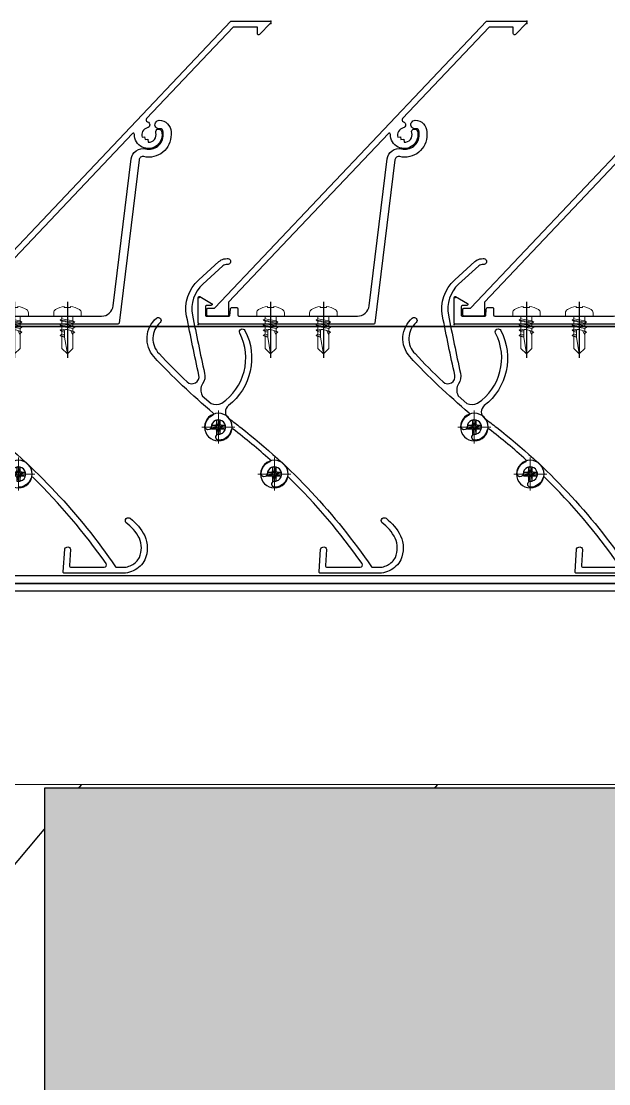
# Model space of a CAD drawing. Header units: millimetres. Extents: x 652937 to 1670132, y 1473552 to 2851037.
# Drawn here: x 781712.3 to 781861.5, y 1493732.6 to 1494002.5 of the extents above; entities that cross this region are included whole.
import ezdxf

# ---------------------------------------------------------------- set-up
doc = ezdxf.new("R2010")
doc.units = ezdxf.units.MM
doc.set_wipeout_variables(frame=1)
doc.linetypes.add('CENTER', pattern=[50.800000000000004, 31.75, -6.35, 6.35, -6.35])
doc.linetypes.add('HIDDEN', pattern=[0.375, 0.25, -0.125])
for name, color, linetype in [('000 - CONCRETE_COL_HATCH_', 7, 'Continuous'), ('000 - CONCRETE_COL_MAIN_COLOR_1', 7, 'Continuous'), ('000 - CONCRETE_COL_WIPEOUT_', 7, 'Continuous'), ('010 - ASPG_ACCESSORIES_MAIN_COLOR_1', 7, 'Continuous'), ('010 - ASPG_EXTR_MAIN_COLOR_2', 7, 'Continuous'), ('010 - ASPG_FRAMING_MAIN_COLOR_2', 7, 'Continuous'), ('010 - ASPG_FRAMING_SUB_COLOR_2', 7, 'Continuous'), ('010 - ASPG_FRAMING_WIPEOUT_', 7, 'Continuous'), ('BOLT & SCREW', 7, 'Continuous'), ('Center Line', 7, 'CENTER'), ('DIM', 7, 'Continuous'), ('TEXT', 7, 'Continuous')]:
    doc.layers.add(name, color=color, linetype=linetype)
doc.layers.add('010 - ASPG_EXTR_DEF_SUB', color=7, linetype='Continuous', plot=False)
for name, color, linetype, lineweight in [('12-GRID', 7, 'CENTER', 13), ('A-WALL', 7, 'Continuous', 25), ('S-230-A-FLOOR', 7, 'Continuous', 9), ('SCREW', 7, 'Continuous', 5)]:
    doc.layers.add(name, color=color, linetype=linetype, lineweight=lineweight)

# ---------------------------------------------------------------- blocks, each defined once
blk = doc.blocks.new('PZG35-9D5')
at = {"layer": 'Center Line', "color": 7}
blk.add_line((1.4210854715202e-14, 3.733653355866409), (1.4210854715202e-14, -10.53404386090006), dxfattribs=at)
at = {"layer": 'SCREW', "color": 7}
for p, q in [((-1.399999999999963, 2.842170943040401e-14), (-1.399999999999963, -1.090192378864657)), ((1.399999999999991, 0), (1.399999999999991, -0.5901923788647139)), ((-1.850000000000009, -1.399999999999977), (1.850000000000037, -0.8999999999999773)), ((-1.850000000000009, -1.399999999999977), (-1.399999999999963, -1.090192378864685)), ((-1.850000000000009, -1.399999999999977), (-1.399999999999963, -1.709807621135297)), ((-1.850000000000009, -2.699999999999989), (1.850000000000037, -2.199999999999989)), ((-1.850000000000009, -2.699999999999989), (-1.399999999999963, -2.390192378864697)), ((-1.399999999999963, -1.090192378864685), (1.399999999999991, -0.5901923788646855)), ((-1.399999999999963, -1.709807621135297), (1.399999999999991, -1.209807621135297)), ((-1.399999999999963, -1.709807621135269), (-1.399999999999963, -2.390192378864697)), ((-1.399999999999963, -2.390192378864697), (1.399999999999991, -1.890192378864697)), ((-1.399999999999963, -3.009807621135309), (1.399999999999991, -2.509807621135309)), ((1.850000000000037, -0.8999999999999773), (1.399999999999991, -0.5901923788646855)), ((1.850000000000037, -0.8999999999999773), (1.399999999999991, -1.209807621135297)), ((1.399999999999991, -1.209807621135269), (1.399999999999991, -1.890192378864725)), ((1.850000000000037, -2.199999999999989), (1.399999999999991, -1.890192378864697)), ((1.850000000000037, -2.199999999999989), (1.399999999999991, -2.509807621135309)), ((1.399999999999991, -2.50980762113528), (1.399999999999991, -3.190192378864708)), ((-1.850000000000009, -2.699999999999989), (-1.399999999999963, -3.009807621135309)), ((-1.850000000000009, -4), (-1.399999999999963, -3.690192378864708)), ((-1.850000000000009, -4), (-0.9911470940920566, -3.883938796498938)), ((-1.850000000000009, -4), (-1.399999999999963, -4.30980762113532)), ((-1.399999999999963, -3.009807621135309), (-1.399999999999963, -3.690192378864708)), ((-1.399999999999963, -3.690192378864708), (-0.8446989986695002, -3.591031485769975)), ((-1.399999999999963, -4.30980762113532), (-1.184865735341859, -4.271390788160659)), ((-1.399999999999963, -4.309807621135349), (-1.399999999999963, -8.099999999999966)), ((0.5619885887190463, -3.339837273736322), (1.399999999999991, -3.190192378864708)), ((0.7141825614195483, -3.653488843051434), (1.850000000000037, -3.5)), ((0.7141825614195483, -3.932275020881832), (1.399999999999991, -3.80980762113532)), ((0.7141825614195483, -4.612659778611231), (1.399999999999991, -4.49019237886472)), ((0.7141825614195483, -4.953488843051389), (1.850000000000037, -4.800000000000011)), ((0.7141825614195483, -5.232275020881843), (1.399999999999991, -5.109807621135332)), ((1.850000000000037, -3.5), (1.399999999999991, -3.190192378864708)), ((1.850000000000037, -3.5), (1.399999999999991, -3.80980762113532)), ((1.399999999999991, -3.809807621135349), (1.399999999999991, -4.490192378864691)), ((1.850000000000037, -4.800000000000011), (1.399999999999991, -4.49019237886472)), ((1.850000000000037, -4.800000000000011), (1.399999999999991, -5.109807621135332)), ((1.399999999999991, -5.109807621135332), (1.399999999999991, -8.099999999999966)), ((1.4210854715202e-14, -9.5), (-1.399999999999963, -8.099999999999966)), ((1.4210854715202e-14, -9.5), (1.399999999999991, -8.099999999999966))]:
    blk.add_line(p, q, dxfattribs=at)
blk.add_lwpolyline([(1.4210854715202e-14, -9.5), (0.7141825614195483, -5.232275020881843), (0.7141825614195483, -3.600899293750615, 0.4176573264866609), (0.4106596181599826, -3.300919979679151, 0.1081021898226624), (-0.8446989986694433, -3.591031485769975), (-1.399999999999991, -4.701675652739141)], format="xyb", dxfattribs=at)
blk = doc.blocks.new('*U9352')
at = {"layer": 'SCREW', "color": 7}
blk.add_lwpolyline([(3.026373332565058, 1.780836269555209, 0.09905967801670053), (0.7999999999999687, 2.546427498927414), (0.7999999999999687, 2.274284095813357), (-0.800000000000054, 2.274284095813357), (-0.800000000000054, 2.546427498927414, 0.09905967801670058), (-3.026373332565143, 1.780836269555209, 0.2665876613401604), (-3.500000000000043, 0.9556546004010897), (-3.500000000000043, 0.1999999999999886, 0.4142135623730938), (-3.300000000000054, 0), (3.299999999999997, 0, 0.4142135623731049), (3.499999999999986, 0.1999999999999886), (3.499999999999957, 0.9556546004010897, 0.2665876613401604)], format="xyb", close=True, dxfattribs=at)
blk.add_blockref('PZG35-9D5', (-1.4210854715202e-14, 0), dxfattribs=at)
blk = doc.blocks.new('*U9355')
at = {"color": 7}
blk.add_point((0, 0), dxfattribs=at)
at = {"layer": '010 - ASPG_ACCESSORIES_MAIN_COLOR_1', "color": 7}
blk.add_lwpolyline([(-39.69999999902211, -0.5999999995172398, 0.4142135623731156), (-39.99999999883585, -0.8999999995638059), (-39.99999999883585, -7.366962144914214, 0.5773502691897371), (-39.65044321701862, -7.568778847059366), (-36.64260295056738, -5.832201459393036, 0.7673269879794871), (-36.78520590183325, -5.299999999645297), (-37.89999999874271, -5.299999999645297, -0.4142135623735732), (-38.19999999902211, -4.999999999656938), (-38.19999999902211, -2.799999999587089, -0.4142135623730951), (-37.99999999883585, -2.59999999951724), (-32.18326623388566, -2.59999999951724, -0.3888787318530097), (-31.98402729420923, -2.782568851142787), (-31.8474567013327, -4.343577870872468, 0.3888787318530089), (-31.34935935237445, -4.799999999528882), (-30.29999999911524, -4.799999999528882, 0.4142135623732408), (-29.99999999883585, -4.499999999540523), (-29.99999999883585, -2.899999999505599, -0.4142135623731785), (-29.69999999902211, -2.59999999951724), (0.4107479506637901, -2.59999999951724, -0.3789692262628873), (3.38851808081381, -5.235465979035143), (7.952927200356498, -42.5207682372482, 0.4465929586642906), (11.6177961837966, -45.07649022702281, -0.4898018444424612), (16.07846395508386, -48.68238816667036), (16.06490363762714, -49.36225294566866, -0.1824796859550777), (15.80227640201338, -50.01801436272836, -0.2679491924113072), (15.32539491611533, -50.16829426406803, 1.122114645179816), (15.09990952932276, -52.3421093734276, 0.4050039718497206), (18.0645059288945, -49.40213623346681), (18.07806624681689, -48.72227145435209, 0.4898054953707174), (11.15966573380865, -43.12966807454978, -0.4465970485362636), (9.938031048281118, -42.27776159492242), (4.866356541635469, -0.8481197821154633, 0.3641755342157969), (4.570876519894227, -0.5999999995172398)], format="xyb", close=True, dxfattribs=at)
at = {"layer": '010 - ASPG_EXTR_DEF_SUB', "color": 7}
for p in [(-39.99999999883585, -0.4999999995172402), (43.44495566345738, -76.89999999944341), (43.44495566345738, -77.49999999954052)]:
    blk.add_point(p, dxfattribs=at)
at = {"layer": '010 - ASPG_EXTR_MAIN_COLOR_2', "color": 7}
blk.add_lwpolyline([(11.37409105408005, -48.15170148877115), (11.47245816211216, -47.43577758665815), (12.17779493960552, -47.55667202338264), (12.29266474000178, -46.78670596401826, -0.5355375090189683), (14.1918134491425, -49.16870282323253, 0.9915718169393263), (15.66379558271728, -49.57599316951273, 1.157025413028558), (8.792231505503878, -48.77291728999153, -0.6885576205791355), (8.274611146422103, -48.98797988444021), (-17.14292736421339, -22.16859813180672), (-32.34153279638849, -6.131750148785431), (-32.34153279638849, -2.899999981694054, 0.4143115081626392), (-32.64163311407901, -2.59999999951724), (-37.54163311352022, -2.59999999951724, 0.4141156188887998), (-37.84153278893791, -2.899999981635847), (-37.84153278893791, -4.299999988411218, 0.4142135623731781), (-37.54153279098682, -4.599999986478724), (-35.98884801496752, -4.599999986478724, -0.205894629290155), (-35.77110154624097, -4.693635078269653), (33.22969053988345, -77.49999999954052), (43.14495566324331, -77.49999999954052, 0.6681786376628355), (43.35708769806661, -76.98786796536915), (40.5215537941549, -74.1523340573247, 0.6681786381757795), (40.00942175951786, -74.36446609156592), (40.00942175951786, -75.99999999802712), (33.87471885257401, -75.99999999802712), (11.86384030175395, -52.7751643466243, -0.5583539238224016), (12.08261241135187, -51.95244935475676, 0.7662751832817146), (12.03674733010121, -50.39291741001107, -0.4385828234445206), (10.70630855322815, -48.05207626283555)], format="xyb", close=True, dxfattribs=at)
at = {"layer": 'SCREW', "color": 7, "rotation": 180}
for p in [(-21.64901723782532, -2.499999999924694), (-8.237076249206439, -2.499999999924694)]:
    blk.add_blockref('*U9352', p, dxfattribs=at)
blk = doc.blocks.new('*U6676')
at = {"color": 7}
blk.add_wipeout([(1083, 4.000000001158696), (60.00000000297592, 4.000000000000227), (60.00000000297592, 69.29999999999995), (1083, 69.30000000115865)], dxfattribs=at).dxf.layer = '010 - ASPG_FRAMING_WIPEOUT_'
at = {"layer": '010 - ASPG_FRAMING_MAIN_COLOR_2', "color": 7}
blk.add_lwpolyline([(1053.000000001164, 69.3000000011585), (90.00000000181171, 69.3), (90.00000000181171, 6), (1053.000000001164, 6.000000001158494)], close=True, dxfattribs=at)
at = {"layer": '010 - ASPG_FRAMING_SUB_COLOR_2', "color": 7}
for points in [[(1083, 4.000000001158494), (60.00000000297587, 4), (60.00000000297587, 69.3), (1083, 69.3000000011585)], [(60.00000000297587, 2.000000000715772), (60.00000000297587, 4), (1083, 4.000000001158494), (1083, 2.000000001874266)]]:
    blk.add_lwpolyline(points, close=True, dxfattribs=at)
at = {"color": 7, "xscale": -1, "rotation": 180}
for p in [(806.7703094601164, 69.3), (871.7703094601164, 69.3), (936.7703094601164, 69.3)]:
    blk.add_blockref('*U9355', p, dxfattribs=at)
blk = doc.blocks.new('*U9351')
at = {"layer": '12-GRID', "color": 7, "linetype": 'CENTER'}
for p, q in [((5.684341886080801e-14, -6.200000000000029), (5.684341886080801e-14, 2.200000000000029)), ((-4.199999999999973, -2), (4.200000000000085, -2))]:
    blk.add_line(p, q, dxfattribs=at)
at = {"layer": 'BOLT & SCREW', "color": 7}
for p, q in [((-0.553537628269381, -1.771128018217196), (-1.767499999999847, -1.558125000000442)), ((-0.553537628269381, -2.228871981782805), (-1.767500000000483, -2.441875000000354)), ((-0.4577439635652332, -1.771128018217196), (-0.8837500000000146, -1.558125000000442)), ((-0.4577439635652332, -2.228871981782805), (-0.8837500000000146, -2.441875000000354)), ((-0.2288719817826677, -1.446462371730204), (-0.4418749999998197, -0.2325000000002947)), ((-0.2288719817826677, -1.542256036434869), (-0.4418749999998197, -1.116250000000048)), ((-0.2288719817826677, -2.457743963565131), (-0.4418749999998197, -2.883750000000271)), ((-0.2288719817821107, -2.553537628269438), (-0.4418749999998197, -3.767500000000023)), ((0.2288719817822642, -1.446462371730562), (0.4418749999996946, -0.2324999999999764)), ((0.2288719817822642, -1.542256036434869), (0.4418749999996946, -1.116250000000048)), ((0.4418749999996946, -2.883750000000271), (0.2288719817829008, -2.457743963565131)), ((0.2288719817829008, -2.553537628269438), (0.4418749999999732, -3.767500000000023)), ((0.4577439635647103, -1.771128018217196), (0.8837499999994917, -1.558125000000442)), ((0.4577439635647103, -2.228871981782805), (0.8837500000001283, -2.441874999999877)), ((0.5535376282692559, -1.771128018217196), (1.767500000000001, -1.558125000000124)), ((0.5535376282692559, -2.228871981782805), (1.767500000000001, -2.441874999999877))]:
    blk.add_line(p, q, dxfattribs=at)
for points in [[(-1.767500000000006, -1.558125000000442), (-0.8837500000001342, -1.558125000000442, 0.4142135623730394), (-0.4418749999998197, -1.116250000000048), (-0.4418749999998197, -0.2325000000002947), (0.4418749999996946, -0.2324999999999764), (0.4418749999996946, -1.116250000000048, 0.4142135623731505), (0.8837500000000089, -1.558125000000442), (1.76750000000012, -1.558125000000124), (1.76750000000012, -2.441874999999877), (0.8837500000000089, -2.441874999999877, 0.414213562373095), (0.4418749999996946, -2.883750000000271), (0.4418749999999732, -3.767500000000023), (-0.4418749999998197, -3.767500000000023), (-0.4418749999998197, -2.883750000000271, 0.4142135623730397), (-0.8837500000001342, -2.441875000000354), (-1.767500000000483, -2.441875000000354)], [(0.2288719817829008, -2.457743963565131, -0.414213562373095), (0.4577439635645909, -2.228871981782805), (0.5535376282692559, -2.228871981782805), (0.5535376282692559, -1.771128018217196), (0.4577439635645909, -1.771128018217196, -0.4142135623730951), (0.228871981782105, -1.542256036434869), (0.228871981782105, -1.446462371730562), (-0.2288719817826677, -1.446462371730204), (-0.2288719817826677, -1.542256036434869, -0.4142135623730951), (-0.4577439635649944, -1.771128018217196), (-0.553537628269381, -1.771128018217196), (-0.553537628269381, -2.228871981782805), (-0.4577439635649944, -2.228871981782805, -0.4142135623730951), (-0.2288719817826677, -2.457743963565131), (-0.2288719817822698, -2.553537628269438), (0.2288719817829008, -2.553537628269438)]]:
    blk.add_lwpolyline(points, format="xyb", close=True, dxfattribs=at)
blk.add_circle((5.684341886080801e-14, -2), 3.5, dxfattribs=at)
blk = doc.blocks.new('*U8774')
at = {"layer": '010 - ASPG_EXTR_DEF_SUB', "color": 7}
for p in [(715, -1.377173930450226e-10), (780, -1.502371560491156e-10)]:
    blk.add_point(p, dxfattribs=at)
at = {"layer": '010 - ASPG_EXTR_MAIN_COLOR_2', "color": 7}
for points in [[(669.0820726789534, 46.7159340955462, -2.423003988231831), (667.2580695222132, 44.8917371753399, 0.9523147976297285)], [(660.561955856625, 33.06505110451539, 0.07704788012868193), (693.7415275620297, 68.43644483817329, -0.2476739044870795), (693.9891886156984, 68.56714037129709), (695.9840893819928, 68.56714037129709, -0.04413111325910057), (696.4728248161264, 68.50458020221262, -0.1258462906385483), (698.9636769010685, 67.20642238190916, -0.09885145914925667), (699.8173400671221, 66.03380806527852, -0.2058282691334744), (699.7936664214358, 61.20460651109747, -0.1151163694662807), (696.3683241284452, 57.180721805655, 0.822373071447778), (697.4550462905318, 56.10392398624967, 0.109184526549196), (701.1486009340733, 60.55948756878783, 0.2083234795678962), (701.1894268463366, 66.64026457495342, 0.1005277992320483), (699.9723091390915, 68.31671042169032, 0.1451157280627245), (696.2923091310076, 70.0671403713553), (680.7587749278173, 70.0671403713553, 0.4336592857269459), (680.4594267569482, 69.74737493500865), (680.8413778650574, 63.96271307491983, 0.0820690263538202), (680.8636512933299, 63.86745857021592, 0.7206537881255028), (682.3290865048766, 63.97254170028313, 0.07922428198988747), (682.3377835312858, 64.06661670514436), (682.0687732263468, 68.14078645622644, -0.4336592857264138), (682.4679041211493, 68.56714037129709), (690.8611929877661, 68.5671403713553, -0.6073848710044985), (691.3521102210507, 67.62217621312297, -0.04582868044492008), (672.7838222887367, 45.76076047354431, -0.5604921351226578), (672.2875053561293, 45.88571992119827, 0.3178599151680848), (669.2119114198722, 48.23749049513421, 0.9532878111822051)], [(821.3521102210507, 67.62217621309793, -0.04582868044492008), (802.7838222887367, 45.76076047351927, -0.5604921351226578), (802.2875053561293, 45.88571992117323, 0.3178599151680848), (799.2119114198722, 48.23749049510917, 0.9532878111822051), (799.0820726789534, 46.71593409552116, -2.423003988231831), (797.2580695222132, 44.89173717531486, 0.9523147976297285), (795.7363446820527, 44.76348824830603, 0.3008214087947553), (797.8898747372441, 41.75529025427642, -0.5604921351218277), (797.9835184067488, 41.25212405490566, -0.01942473842078824), (788.6239250916988, 33.46052617040806, -0.5525007933269362), (788.1474985848181, 33.63667257970775, 0.3444609008774969), (784.9894988052547, 36.29767865981086, 0.9520149233436535), (784.8615776561201, 34.77593409551883, -2.42318646531747), (783.0375749985687, 32.95193143761827, 0.9520149233867892), (781.5158304339275, 32.82401028877467, 0.2853998218446234), (783.4930240777321, 29.88851448261522, -0.5533776808031501), (783.5629085102119, 29.3849656624032, 0.03067395406819984), (768.4630128806457, 15.05729964540916, 0.4171002255848137), (769.114368729759, 5.27296420503518, 0.9355530918984264), (770.0966641549021, 6.406584819570355, -0.4344100119147308), (769.803354519885, 14.29476617471192, -0.01499848524836865), (776.9205648060888, 21.4545541917567, -0.7383485292466446), (779.917139344383, 19.76412730299745, 0.004917316774645771), (776.8066999851726, 4.803864106269259, 0.2636109069979271), (779.8802099335007, -4.460317215159364), (784.9957336951047, -9.084236265019342, 0.1258843890439943), (786.2677612504922, -9.753782964345362, 0.04427494949630078), (787.0895440597087, -9.866966023143675, 1.107654826573523), (787.1254592109472, -8.331805701692417, -0.2155958426847688), (786.0232266592793, -7.991025417029221), (780.8860520706512, -3.347536196383942, -0.2636109069978752), (778.2782254475169, 4.512981288450476, -0.004854851929905817), (781.34138361644, 19.25507699985866, 0.2339601468136614), (780.8154424866661, 21.95487343807582, -0.2408104543272742), (780.7103134100325, 24.90310810671764, -0.1041570884704408), (780.7846048693173, 25.00194829803769), (782.99301963998, 26.93374890848173, -0.2290212912668875), (785.7006792640314, 26.88725557011895, -0.3817208427142056), (790.2736195935868, 9.069098417438738, 0.9773819303748196), (791.6203112956136, 8.407760736265857, 0.3611050424324235), (787.4081621826626, 27.50327562543208, -0.4961260631527202), (787.4429225292988, 30.68812541730114, 0.003188108562510474), (789.0558096300811, 31.90200527404778, -0.00282652430436861), (790.561955856625, 33.06505110449035, 0.07704788012868193), (823.7415275620297, 68.43644483814825, -0.2476739044870795)], [(826.2923091310076, 70.06714037133025), (810.7587749278173, 70.06714037133025, 0.4336592857269459), (810.4594267569482, 69.74737493498361), (810.8413778650574, 63.96271307489479, 0.0820690263538202), (810.8636512933299, 63.86745857019088, 0.7206537881255028), (812.3290865048766, 63.97254170025809, 0.07922428198988747), (812.3377835312858, 64.06661670511932), (812.0687732263468, 68.1407864562014, -0.4336592857264138), (812.4679041211493, 68.56714037127205), (820.8611929877661, 68.56714037133025, -0.6073848710044985)]]:
    blk.add_lwpolyline(points, format="xyb", dxfattribs=at)
blk.add_lwpolyline([(745.7587749278173, 70.06714037134277, 0.4336592857269459), (745.4594267569482, 69.74737493499613), (745.8413778650574, 63.96271307490731, 0.0820690263538202), (745.8636512933299, 63.8674585702034, 0.7206537881255028), (747.3290865048766, 63.97254170027061, 0.07922428198988747), (747.3377835312858, 64.06661670513184), (747.0687732263468, 68.14078645621392, -0.4336592857264138), (747.4679041211493, 68.56714037128457), (755.8611929877661, 68.56714037134277, -0.6073848710044985), (756.3521102210507, 67.62217621311045, -0.04582868044492008), (737.7838222887367, 45.76076047353179, -0.5604921351226578), (737.2875053561293, 45.88571992118575, 0.3178599151680848), (734.2119114198722, 48.23749049512169, 0.9532878111822051), (734.0820726789534, 46.71593409553368, -2.423003988231831), (732.2580695222132, 44.89173717532738, 0.9523147976297285), (730.7363446820527, 44.76348824831855, 0.3008214087947553), (732.8898747372441, 41.75529025428894, -0.5604921351218277), (732.9835184067488, 41.25212405491818, -0.01942473842078824), (723.6239250916988, 33.46052617042058, -0.5525007933269362), (723.1474985848181, 33.63667257972027, 0.3444609008774969), (719.9894988052547, 36.29767865982338, 0.9520149233436535), (719.8615776561201, 34.77593409553135, -2.42318646531747), (718.0375749985687, 32.95193143763079, 0.9520149233867892), (716.5158304339275, 32.82401028878719, 0.2853998218446234), (718.4930240777321, 29.88851448262774, -0.5533776808031501), (718.5629085102119, 29.38496566241572, 0.03067395406819984), (703.4630128806457, 15.05729964542168, 0.4171002255848137), (704.114368729759, 5.2729642050477, 0.9355530918984264), (705.0966641549021, 6.406584819582875, -0.4344100119147308), (704.803354519885, 14.29476617472444, -0.01499848524836865), (711.9205648060888, 21.45455419176922, -0.7383485292466446), (714.917139344383, 19.76412730300997, 0.004917316774645771), (711.8066999851726, 4.803864106281779, 0.2636109069979271), (714.8802099335007, -4.460317215146844), (719.9957336951047, -9.084236265006822, 0.1258843890439943), (721.2677612504922, -9.753782964332842, 0.04427494949630078), (722.0895440597087, -9.866966023131155, 1.107654826573523), (722.1254592109472, -8.331805701679897, -0.2155958426847688), (721.0232266592793, -7.991025417016701), (715.8860520706512, -3.347536196371422, -0.2636109069978752), (713.2782254475169, 4.512981288462996, -0.004854851929905817), (716.34138361644, 19.25507699987118, 0.2339601468136614), (715.8154424866661, 21.95487343808834, -0.2408104543272742), (715.7103134100325, 24.90310810673016, -0.1041570884704408), (715.7846048693173, 25.00194829805021), (717.99301963998, 26.93374890849425, -0.2290212912668875), (720.7006792640314, 26.88725557013147, -0.3817208427142056), (725.2736195935868, 9.069098417451258, 0.9773819303748196), (726.6203112956136, 8.407760736278377, 0.3611050424324235), (722.4081621826626, 27.5032756254446, -0.4961260631527202), (722.4429225292988, 30.68812541731366, 0.003188108562510474), (724.0558096300811, 31.9020052740603, -0.00282652430436861), (725.561955856625, 33.06505110450287, 0.07704788012868193), (758.7415275620297, 68.43644483816077, -0.2476739044870795), (758.9891886156984, 68.56714037128457), (760.9840893819928, 68.56714037128457, -0.04413111325910057), (761.4728248161264, 68.5045802022001, -0.1258462906385483), (763.9636769010685, 67.20642238189664, -0.09885145914925667), (764.8173400671221, 66.033808065266, -0.2058282691334744), (764.7936664214358, 61.20460651108495, -0.1151163694662807), (761.3683241284452, 57.18072180564248, 0.822373071447778), (762.4550462905318, 56.10392398623715, 0.109184526549196), (766.1486009340733, 60.55948756877531, 0.2083234795678962), (766.1894268463366, 66.6402645749409, 0.1005277992320483), (764.9723091390915, 68.3167104216778, 0.1451157280627245), (761.2923091310076, 70.06714037134277)], format="xyb", close=True, dxfattribs=at)
at = {"color": 7, "rotation": 179.999999999989}
for p in [(669.0868637450039, 42.88714037130407), (734.0868637450039, 42.88714037129155), (799.0868637450039, 42.88714037127903), (719.8663687226363, 30.94714037128922), (784.8663687226363, 30.9471403712767)]:
    blk.add_blockref('*U9351', p, dxfattribs=at)
blk = doc.blocks.new('W-1-PP18-ST_ENT3_REV02_20260413-054934_PP18_ENT3_ASPG_MAIN_LOPL')
at = {"color": 7}
blk.add_blockref('*U6676', (19167, 1203), dxfattribs=at)
at = {"color": 7, "xscale": -1, "rotation": 180}
blk.add_blockref('*U8774', (19284.00334731583, 1279.666962144896), dxfattribs=at)
blk = doc.blocks.new('C25')
at = {"layer": 'S-230-A-FLOOR', "color": 7, "linetype": 'HIDDEN', "ltscale": 5}
blk.add_lwpolyline([(0.1249999984866008, 0.1999999999534339), (0.1249999989522621, -0.2000000001862645), (-0.1250000006984919, -0.2000000004190952), (-0.1250000004656613, 0.1999999997206032)], close=True, dxfattribs=at)
blk = doc.blocks.new('*U8334')
at = {"color": 7}
blk.add_wipeout([(125.02906553161912, 200.01819018012532), (125.0290655316191, -200.01805792056334), (-125.0289782335518, -200.0180787968487), (-125.0289782335518, 200.01816930383995)], dxfattribs=at).dxf.layer = '000 - CONCRETE_COL_WIPEOUT_'
at = {"layer": '000 - CONCRETE_COL_HATCH_'}
h = blk.add_hatch(dxfattribs=at)
h.set_pattern_fill('AR-CONC', scale=0.05, style=0)
h.set_pattern_definition([(49.99999999999999, (0, 0), (9.1092334498002, -0.7969542769451543), [0.9525000000000001, -10.4775]), (355, (0, 0), (-1.762171071248467, 9.552842261951758), [0.762, -8.3820292085]), (100.4514447, (0.7591003500000001, -0.066412675), (7.347062354517664, 8.755887595609755), [0.80950044, -8.904512229999998]), (46.18420000000001, (0, 2.54), (13.5539520446065, -2.102116396636358), [1.42875, -15.71625]), (96.63555760999996, (1.129495, 2.364825), (11.87020670257515, 12.37130622988608), [1.214251157, -13.356780408]), (351.1841511700001, (0, 2.54), (11.87020670324885, 12.37130622927663), [1.1429983535, -12.572986596]), (21, (1.27, 1.905), (7.580719563456625, -5.11325990935438), [0.9525000000000001, -10.4775]), (326.0000000000001, (1.27, 1.905), (3.090101417382354, 9.209398306115963), [0.762, -8.382]), (71.45144499999999, (1.90172663, 1.478895005), (10.67082096393581, 4.096138444295263), [0.8095004400000001, -8.90449688]), (37.50000000000001, (0, 0), (0.1544301625295909, 4.227751943657656), [0, -8.2804, 0, -8.509, 0, -8.41375]), (7.499999999999999, (0, 0), (3.340983125515288, 5.009028740905975), [0, -4.8514, 0, -8.0899, 0, -3.20675]), (327.5, (-2.8321, 0), (6.77952975834357, -0.2864371996336722), [0, -3.175, 0, -9.906, 0, -13.1445]), (317.5, (-4.1021, 0), (7.406459069300903, 1.271324551666652), [0, -4.1275, 0, -6.578600000000001, 0, -9.3345])])
h.paths.add_polyline_path([(-125.0290218825891, -200.018134488487), (-125.0290218825891, 200.0181136122017), (125.0290218825891, 200.018134488487), (125.0290218825891, -200.0181136122017)])
at = {"layer": '000 - CONCRETE_COL_MAIN_COLOR_1', "color": 7}
blk.add_lwpolyline([(-125.0290218825891, -200.018134488487), (-125.0290218825891, 200.0181136122017), (125.0290218825891, 200.018134488487), (125.0290218825891, -200.0181136122017), (-125.0290218825891, -200.018134488487)], close=True, dxfattribs=at)
blk = doc.blocks.new('W-1-PP18-ST_ENT3_REV02_20260413-050421_PP18_ENT3_MAIN_LOPF')
at = {"layer": 'TEXT'}
h = blk.add_hatch(dxfattribs=at)
h.set_pattern_fill('ANSI34', scale=21.83100767730449, angle=305.7689957793228)
h.set_pattern_definition([(230.0083080653204, (16484.82354204194, -22407.65041881241), (318.6218556715972, -267.276760314056), []), (230.0083080653204, (16387.17373050773, -22416.20793845505), (318.6218556715972, -267.276760314056), []), (230.0083080653204, (16289.52391897351, -22424.76545809768), (318.6218556715972, -267.276760314056), []), (230.0083080653204, (16191.87388997548, -22433.3229965996), (318.6218556715972, -267.276760314056), [])])
h.paths.add_polyline_path([(8351.9099206666, -15550.10326229967), (8350.218025129521, 1004.77125053294), (20060.18423601077, 1006.600863533095), (20061.87613178068, -15548.27364929952)], flags=16)
h.paths.add_polyline_path([(8201.931672031293, -15700.12501231395), (8201.109208492795, 1155.654514906928), (20210.65068731573, 1155.931012239307), (20211.47315085423, -15699.84851498157)])
at = {"layer": 'A-WALL', "color": 7, "lineweight": 13}
blk.add_lwpolyline([(19934.87964649708, 1155.923065263778), (20209.82150998921, 1155.924234772101), (20209.88444830314, 730.0233794376254)], dxfattribs=at)
at = {"layer": 'DIM', "color": 7, "xscale": 1000, "yscale": 1000, "zscale": 1000, "rotation": 180.0083083312035}
blk.add_blockref('C25', (20084.85064210859, 955.0269860774279), dxfattribs=at)
at = {"color": 7}
blk.add_blockref('*U8334', (20084.85064298171, 955.0269863102585), dxfattribs=at)

msp = doc.modelspace()

# ---------------------------------------------------------------- block references
at = {"color": 7}
msp.add_blockref('W-1-PP18-ST_ENT3_REV02_20260413-054934_PP18_ENT3_ASPG_MAIN_LOPL', (761758.4716108043, 1492652.712323123), dxfattribs=at)

# ---------------------------------------------------------------- next in the draw order: block references
msp.add_blockref('W-1-PP18-ST_ENT3_REV02_20260413-050421_PP18_ENT3_MAIN_LOPF', (761758.4716108043, 1492652.712323123), dxfattribs=at)

doc.saveas('drawing.dxf')
